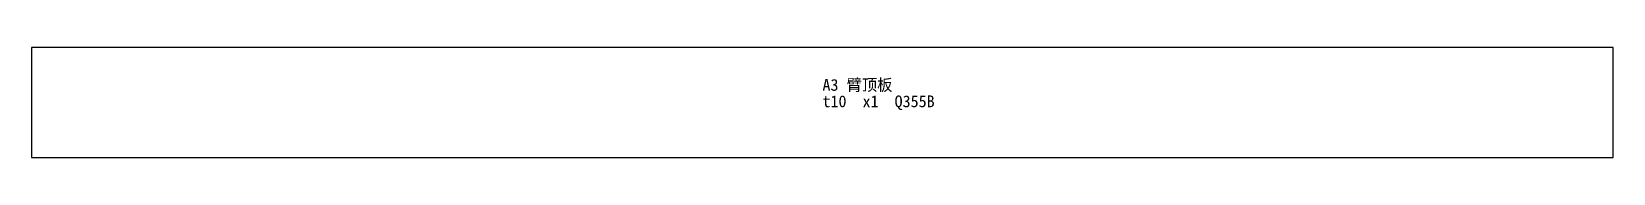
# Model space of a CAD drawing. Header units: millimetres. Extents: x 0 to 1074, y 0 to 75.
import ezdxf

# ---------------------------------------------------------------- set-up
doc = ezdxf.new("R2010")
doc.units = ezdxf.units.MM
doc.layers.add('CUT', color=7, linetype='Continuous')
doc.layers.add('MARK', color=3, linetype='Continuous')

msp = doc.modelspace()

# ---------------------------------------------------------------- linework, layer by layer
at = {"layer": 'CUT'}
msp.add_lwpolyline([(0, 0), (1074.2, 0), (1074.2, 75), (0, 75)], close=True, dxfattribs=at)

# ---------------------------------------------------------------- texts
at = {"layer": 'MARK'}
for s, p in [('A3 臂顶板', (537.1, 45.5)), ('t10  x1  Q355B', (537.1, 34.3))]:
    msp.add_text(s, height=8, dxfattribs=at).set_placement(p)

doc.saveas('drawing.dxf')
